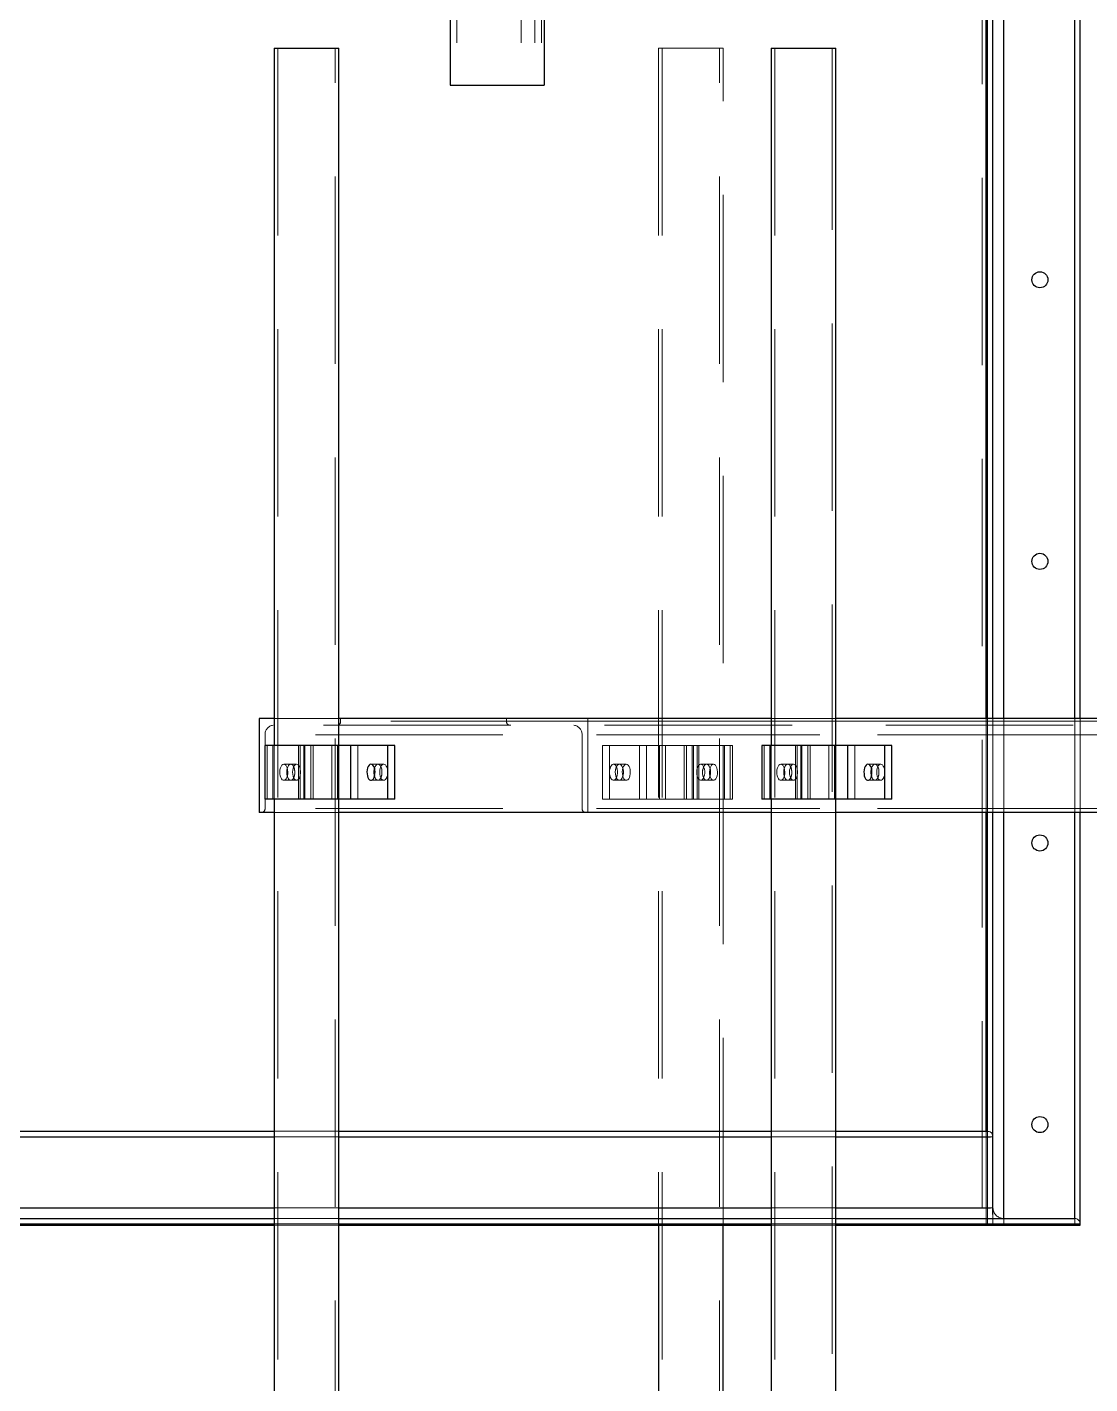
# Model space of a CAD drawing. Header units: millimetres. Extents: x 122 to 2816, y -707 to 556.
# Drawn here: x 672.92 to 680.12, y 318.01 to 327.21 of the extents above; entities that cross this region are included whole.
import ezdxf

# ---------------------------------------------------------------- set-up
doc = ezdxf.new("R2010")
doc.units = ezdxf.units.MM
doc.linetypes.add('HIDDEN', pattern=[1.905, 1.27, -0.635])

msp = doc.modelspace()

# ---------------------------------------------------------------- linework, layer by layer
at = {"color": 7, "linetype": 'HIDDEN', "lineweight": 18}
for p, q in [((675.833315, 334.088383), (675.833315, 326.815656)), ((676.269678, 334.088383), (676.269678, 326.815656)), ((676.360587, 334.088383), (676.360587, 326.815656)), ((676.406042, 334.088383), (676.406042, 326.815656)), ((679.39368, 329.997474), (679.39368, 319.088383)), ((679.430044, 329.997474), (679.430044, 319.088383)), ((679.539135, 329.997474), (679.539135, 319.088383)), ((680.020953, 329.997474), (680.020953, 319.088383)), ((674.619578, 327.067877), (674.619578, 302.067877)), ((675.008305, 302.067877), (675.008305, 327.067877)), ((677.199107, 327.067877), (677.638198, 327.067877)), ((677.199107, 327.067877), (677.199107, 319.088383)), ((677.224288, 327.067877), (677.224288, 302.067877)), ((677.613016, 302.067877), (677.613016, 327.067877)), ((677.638198, 319.088383), (677.638198, 327.067877)), ((677.987759, 327.067877), (677.987759, 302.976968)), ((678.376487, 302.976968), (678.376487, 327.067877)), ((685.72464, 322.476968), (674.588277, 322.476968)), ((675.033487, 322.522422), (674.594396, 322.522422)), ((675.044908, 322.504241), (675.044908, 322.522422)), ((686.181272, 322.504241), (675.044908, 322.504241)), ((676.169503, 322.504241), (676.169503, 322.522422)), ((687.305867, 322.504241), (676.169503, 322.504241)), ((676.72061, 322.522422), (676.72061, 321.886059)), ((678.401668, 322.522422), (677.962578, 322.522422)), ((679.420953, 321.886059), (679.420953, 322.522422)), ((679.430044, 321.886059), (679.430044, 322.522422)), ((679.466408, 321.886059), (679.466408, 322.522422)), ((679.539135, 321.886059), (679.539135, 322.522422)), ((680.020953, 321.886059), (680.020953, 322.522422)), ((680.057317, 321.886059), (680.057317, 322.522422)), ((685.66953, 322.413332), (674.533166, 322.413332)), ((674.533166, 321.913332), (674.533166, 322.413332)), ((676.681245, 321.913332), (676.681245, 322.413332)), ((687.817609, 322.413332), (676.681245, 322.413332)), ((674.546564, 321.976968), (674.546564, 322.340604)), ((674.586668, 322.340604), (674.586668, 321.976968)), ((674.593801, 321.976968), (674.593801, 322.340604)), ((674.594396, 322.340604), (674.594396, 321.976968)), ((674.759804, 321.976968), (674.759804, 322.340604)), ((674.770282, 321.976968), (674.770282, 322.340604)), ((674.796564, 321.976968), (674.796564, 322.340604)), ((674.803871, 321.976968), (674.803871, 322.340604)), ((674.843801, 321.976968), (674.843801, 322.340604)), ((674.858417, 321.976968), (674.858417, 322.340604)), ((674.98527, 321.976968), (674.98527, 322.340604)), ((675.033487, 321.976968), (675.033487, 322.340604)), ((675.161983, 321.976968), (675.161983, 322.340604)), ((676.82061, 321.976968), (676.82061, 322.340604)), ((676.867848, 322.340604), (676.82061, 322.340604)), ((676.867848, 321.976968), (676.867848, 322.340604)), ((677.117848, 322.340604), (676.867848, 322.340604)), ((677.07061, 321.976968), (677.07061, 322.340604)), ((677.117848, 321.976968), (677.117848, 322.340604)), ((677.206205, 322.340604), (677.117848, 322.340604)), ((677.206205, 321.976968), (677.206205, 322.340604)), ((677.70047, 322.340604), (677.206205, 322.340604)), ((677.247323, 321.976968), (677.247323, 322.340604)), ((677.374177, 322.340604), (677.374177, 321.976968)), ((677.388792, 321.976968), (677.388792, 322.340604)), ((677.428722, 322.340604), (677.428722, 321.976968)), ((677.43603, 321.976968), (677.43603, 322.340604)), ((677.462311, 321.976968), (677.462311, 322.340604)), ((677.472789, 321.976968), (677.472789, 322.340604)), ((677.638792, 321.976968), (677.638792, 322.340604)), ((677.645925, 321.976968), (677.645925, 322.340604)), ((677.68603, 321.976968), (677.68603, 322.340604)), ((677.70047, 321.976968), (677.70047, 322.340604)), ((677.914745, 321.976968), (677.914745, 322.340604)), ((677.95485, 322.340604), (677.95485, 321.976968)), ((677.961983, 321.976968), (677.961983, 322.340604)), ((677.962578, 322.340604), (677.962578, 321.976968)), ((678.127986, 321.976968), (678.127986, 322.340604)), ((678.138464, 321.976968), (678.138464, 322.340604)), ((678.164745, 321.976968), (678.164745, 322.340604)), ((678.172053, 321.976968), (678.172053, 322.340604)), ((678.211983, 321.976968), (678.211983, 322.340604)), ((678.226599, 321.976968), (678.226599, 322.340604)), ((678.353452, 321.976968), (678.353452, 322.340604)), ((678.401668, 321.976968), (678.401668, 322.340604)), ((678.530165, 321.976968), (678.530165, 322.340604)), ((674.707438, 322.213332), (674.6602, 322.213332)), ((674.746802, 322.213332), (674.707438, 322.213332)), ((675.298347, 322.213332), (675.251109, 322.213332)), ((675.337712, 322.213332), (675.298347, 322.213332)), ((676.934247, 322.213332), (676.894882, 322.213332)), ((676.981484, 322.213332), (676.934247, 322.213332)), ((677.525156, 322.213332), (677.485791, 322.213332)), ((677.572393, 322.213332), (677.525156, 322.213332)), ((678.075619, 322.213332), (678.028382, 322.213332)), ((678.114984, 322.213332), (678.075619, 322.213332)), ((678.666529, 322.213332), (678.619291, 322.213332)), ((678.705893, 322.213332), (678.666529, 322.213332)), ((674.6602, 322.104241), (674.707438, 322.104241)), ((674.707438, 322.104241), (674.746802, 322.104241)), ((675.251109, 322.104241), (675.298347, 322.104241)), ((675.298347, 322.104241), (675.337712, 322.104241)), ((676.894882, 322.104241), (676.934247, 322.104241)), ((676.934247, 322.104241), (676.981484, 322.104241)), ((677.485791, 322.104241), (677.525156, 322.104241)), ((677.525156, 322.104241), (677.572393, 322.104241)), ((678.028382, 322.104241), (678.075619, 322.104241)), ((678.075619, 322.104241), (678.114984, 322.104241)), ((678.619291, 322.104241), (678.666529, 322.104241)), ((678.666529, 322.104241), (678.705893, 322.104241)), ((685.66953, 321.913332), (674.533166, 321.913332)), ((687.817609, 321.913332), (676.681245, 321.913332)), ((676.867848, 321.976968), (676.82061, 321.976968)), ((677.117848, 321.976968), (676.867848, 321.976968)), ((677.206205, 321.976968), (677.117848, 321.976968)), ((677.70047, 321.976968), (677.206205, 321.976968)), ((675.033487, 321.886059), (674.594396, 321.886059)), ((678.401668, 321.886059), (677.962578, 321.886059)), ((674.594396, 319.724747), (675.033487, 319.724747)), ((677.962578, 319.724747), (678.401668, 319.724747)), ((679.420953, 319.724747), (679.430044, 319.724747)), ((679.420953, 319.088383), (679.420953, 319.723687)), ((679.430044, 319.088383), (679.430044, 319.720098)), ((679.466408, 319.688383), (656.648226, 319.688383)), ((674.594396, 319.688383), (675.033487, 319.688383)), ((677.962578, 319.688383), (678.401668, 319.688383)), ((679.448941, 319.688383), (679.466408, 319.688383)), ((679.466408, 319.206565), (656.648226, 319.206565)), ((674.594396, 319.206565), (675.033487, 319.206565)), ((677.962578, 319.206565), (678.401668, 319.206565)), ((679.448941, 319.206565), (679.466408, 319.206565)), ((679.466408, 319.088383), (679.466408, 319.161347)), ((680.057317, 319.097474), (656.057317, 319.097474)), ((674.594396, 319.133838), (675.033487, 319.133838)), ((674.594396, 319.097474), (675.033487, 319.097474)), ((674.594396, 319.088383), (675.033487, 319.088383)), ((677.962578, 319.133838), (678.401668, 319.133838)), ((677.962578, 319.097474), (678.401668, 319.097474)), ((677.962578, 319.088383), (678.401668, 319.088383)), ((679.539135, 319.088383), (679.539135, 319.133838)), ((680.020867, 319.133838), (680.020953, 319.133838)), ((680.020953, 319.088383), (680.020953, 319.133837)), ((680.057313, 319.097474), (680.057317, 319.097474))]:
    msp.add_line(p, q, dxfattribs=at)
at = {"color": 7, "linetype": 'Continuous', "lineweight": 25}
for p, q in [((675.78786, 333.497474), (675.78786, 326.815656)), ((676.424224, 333.497474), (676.424224, 326.815656)), ((679.420953, 322.522422), (679.420953, 329.997474)), ((679.466408, 322.522422), (679.466408, 329.997474)), ((680.057317, 322.522422), (680.057317, 329.997474)), ((674.594396, 327.067877), (674.594396, 322.340604)), ((674.594396, 327.067877), (674.753842, 327.067877)), ((674.753842, 327.067877), (675.033487, 327.067877)), ((675.033487, 322.340604), (675.033487, 327.067877)), ((677.962578, 327.067877), (677.962578, 322.340604)), ((677.962578, 327.067877), (678.259109, 327.067877)), ((678.259109, 327.067877), (678.401668, 327.067877)), ((678.401668, 322.340604), (678.401668, 327.067877)), ((675.78786, 326.815656), (676.424224, 326.815656)), ((674.594396, 322.522422), (674.493801, 322.522422)), ((674.493801, 322.522422), (674.493801, 321.886059)), ((677.962578, 322.522422), (675.033487, 322.522422)), ((681.330759, 322.522422), (678.401668, 322.522422)), ((674.532123, 322.340604), (674.532123, 321.976968)), ((675.026389, 322.340604), (674.532123, 322.340604)), ((675.026389, 321.976968), (675.026389, 322.340604)), ((675.114745, 322.340604), (675.026389, 322.340604)), ((675.114745, 321.976968), (675.114745, 322.340604)), ((675.364745, 322.340604), (675.114745, 322.340604)), ((675.364745, 321.976968), (675.364745, 322.340604)), ((675.411983, 322.340604), (675.364745, 322.340604)), ((675.411983, 321.976968), (675.411983, 322.340604)), ((677.900305, 322.340604), (677.900305, 321.976968)), ((678.394571, 322.340604), (677.900305, 322.340604)), ((678.394571, 321.976968), (678.394571, 322.340604)), ((678.482927, 322.340604), (678.394571, 322.340604)), ((678.482927, 321.976968), (678.482927, 322.340604)), ((678.732927, 322.340604), (678.482927, 322.340604)), ((678.732927, 321.976968), (678.732927, 322.340604)), ((678.780165, 322.340604), (678.732927, 322.340604)), ((678.780165, 321.976968), (678.780165, 322.340604)), ((675.026389, 321.976968), (674.532123, 321.976968)), ((674.594396, 321.976968), (674.594396, 310.730444)), ((675.114745, 321.976968), (675.026389, 321.976968)), ((675.033487, 310.730444), (675.033487, 321.976968)), ((675.364745, 321.976968), (675.114745, 321.976968)), ((675.411983, 321.976968), (675.364745, 321.976968)), ((678.394571, 321.976968), (677.900305, 321.976968)), ((677.962578, 321.976968), (677.962578, 309.687359)), ((678.482927, 321.976968), (678.394571, 321.976968)), ((678.401668, 309.687359), (678.401668, 321.976968)), ((678.732927, 321.976968), (678.482927, 321.976968)), ((678.780165, 321.976968), (678.732927, 321.976968)), ((674.594396, 321.886059), (674.493801, 321.886059)), ((677.962578, 321.886059), (675.033487, 321.886059)), ((681.330759, 321.886059), (678.401668, 321.886059)), ((679.420953, 319.723687), (679.420953, 321.886059)), ((679.466408, 319.161347), (679.466408, 321.886059)), ((680.057317, 319.088383), (680.057317, 321.886059)), ((656.69368, 319.724747), (674.594396, 319.724747)), ((675.033487, 319.724747), (677.962578, 319.724747)), ((678.401668, 319.724747), (679.420953, 319.724747)), ((656.057321, 319.088383), (674.594396, 319.088383)), ((656.093767, 319.133838), (674.594396, 319.133838)), ((675.033487, 319.133838), (677.962578, 319.133838)), ((675.033487, 319.088383), (677.962578, 319.088383)), ((677.199107, 319.088383), (677.199107, 311.987395)), ((677.638198, 311.851446), (677.638198, 319.088383)), ((678.401668, 319.133838), (680.020867, 319.133838)), ((678.401668, 319.088383), (680.057313, 319.088383))]:
    msp.add_line(p, q, dxfattribs=at)
at = {"color": 8, "linetype": 'Continuous', "lineweight": 25}
for p, q in [((679.430044, 322.522422), (679.430044, 329.997474)), ((679.539135, 322.522422), (679.539135, 329.997474)), ((680.020953, 322.522422), (680.020953, 329.997474)), ((679.430044, 319.720098), (679.430044, 321.886059)), ((679.539135, 319.133838), (679.539135, 321.886059)), ((680.020953, 319.133837), (680.020953, 321.886059)), ((656.665692, 319.688383), (674.594396, 319.688383)), ((675.033487, 319.688383), (677.962578, 319.688383)), ((678.401668, 319.688383), (679.448941, 319.688383)), ((656.665692, 319.206565), (674.594396, 319.206565)), ((675.033487, 319.206565), (677.962578, 319.206565)), ((678.401668, 319.206565), (679.448941, 319.206565)), ((656.057321, 319.097474), (674.594396, 319.097474)), ((675.033487, 319.097474), (677.962578, 319.097474)), ((678.401668, 319.097474), (680.057313, 319.097474))]:
    msp.add_line(p, q, dxfattribs=at)
at = {"color": 7, "linetype": 'HIDDEN', "lineweight": 18, "flags": 128}
for points in [[(674.6602, 322.213332), (674.653417, 322.211618), (674.647061, 322.206585), (674.64153, 322.198548), (674.637173, 322.188013), (674.634262, 322.175642), (674.632981, 322.162211), (674.63341, 322.148565), (674.635523, 322.135562), (674.639186, 322.124017), (674.644169, 322.114658), (674.65016, 322.108071), (674.656782, 322.104671), (674.663618, 322.104671), (674.67024, 322.108071), (674.67623, 322.114658), (674.681214, 322.124017), (674.684877, 322.135562), (674.68699, 322.148565), (674.687419, 322.162211), (674.686138, 322.175642), (674.683227, 322.188013), (674.678869, 322.198548), (674.673339, 322.206585), (674.666982, 322.211618), (674.6602, 322.213332)], [(674.680165, 322.158786), (674.681022, 322.145221), (674.683538, 322.132509), (674.687557, 322.121447), (674.692824, 322.112732), (674.69901, 322.10691), (674.705725, 322.104348), (674.712548, 322.105207), (674.71905, 322.109432), (674.724822, 322.116758), (674.729502, 322.126725), (674.732795, 322.138707), (674.734495, 322.15195), (674.734495, 322.165622), (674.732795, 322.178866), (674.729502, 322.190847), (674.724822, 322.200814), (674.71905, 322.20814), (674.712548, 322.212365), (674.705725, 322.213224), (674.69901, 322.210662), (674.692824, 322.20484), (674.687557, 322.196125), (674.683538, 322.185064), (674.681022, 322.172351), (674.680165, 322.158786)], [(674.707438, 322.213332), (674.700655, 322.211618), (674.694299, 322.206585), (674.688768, 322.198548), (674.684411, 322.188013), (674.6815, 322.175642), (674.680219, 322.162211), (674.680648, 322.148565), (674.682761, 322.135562), (674.686424, 322.124017), (674.691407, 322.114658), (674.697398, 322.108071), (674.704019, 322.104671), (674.710856, 322.104671), (674.717477, 322.108071), (674.723468, 322.114658), (674.728452, 322.124017), (674.732115, 322.135562), (674.734227, 322.148565), (674.734657, 322.162211), (674.733376, 322.175642), (674.730465, 322.188013), (674.726107, 322.198548), (674.720576, 322.206585), (674.71422, 322.211618), (674.707438, 322.213332)], [(674.71953, 322.158786), (674.720387, 322.145221), (674.722903, 322.132509), (674.726921, 322.121447), (674.732189, 322.112732), (674.738375, 322.10691), (674.74509, 322.104348), (674.751913, 322.105207), (674.758415, 322.109432), (674.764187, 322.116758), (674.768867, 322.126725), (674.77216, 322.138707), (674.77386, 322.15195), (674.77386, 322.165622), (674.77216, 322.178866), (674.768867, 322.190847), (674.764187, 322.200814), (674.758415, 322.20814), (674.751913, 322.212365), (674.74509, 322.213224), (674.738375, 322.210662), (674.732189, 322.20484), (674.726921, 322.196125), (674.722903, 322.185064), (674.720387, 322.172351), (674.71953, 322.158786)], [(675.298347, 322.213332), (675.291564, 322.211618), (675.285208, 322.206585), (675.279677, 322.198548), (675.27532, 322.188013), (675.274728, 322.186059)], [(675.274728, 322.131513), (675.277333, 322.124017), (675.282316, 322.114658), (675.288307, 322.108071), (675.294929, 322.104671), (675.301765, 322.104671), (675.308387, 322.108071), (675.314377, 322.114658), (675.319361, 322.124017), (675.323024, 322.135562), (675.325136, 322.148565), (675.325566, 322.162211), (675.324285, 322.175642), (675.321374, 322.188013), (675.317016, 322.198548), (675.311485, 322.206585), (675.305129, 322.211618), (675.298347, 322.213332), (675.298347, 322.213332)], [(675.274728, 322.131513), (675.278466, 322.121447), (675.283733, 322.112732), (675.289919, 322.10691), (675.296634, 322.104348), (675.303457, 322.105207), (675.309959, 322.109432), (675.315731, 322.116758), (675.320411, 322.126725), (675.323704, 322.138707), (675.325404, 322.15195), (675.325404, 322.165622), (675.323704, 322.178866), (675.320411, 322.190847), (675.315731, 322.200814), (675.309959, 322.20814), (675.303457, 322.212365), (675.296634, 322.213224), (675.289919, 322.210662), (675.283733, 322.20484), (675.278466, 322.196125), (675.274728, 322.186059)], [(675.310439, 322.158786), (675.311296, 322.145221), (675.313812, 322.132509), (675.317831, 322.121447), (675.323098, 322.112732), (675.329284, 322.10691), (675.335999, 322.104348), (675.342822, 322.105207), (675.349324, 322.109432), (675.355096, 322.116758), (675.359776, 322.126725), (675.363069, 322.138707), (675.364769, 322.15195), (675.364769, 322.165622), (675.363069, 322.178866), (675.359776, 322.190847), (675.355096, 322.200814), (675.349324, 322.20814), (675.342822, 322.212365), (675.335999, 322.213224), (675.329284, 322.210662), (675.323098, 322.20484), (675.317831, 322.196125), (675.313812, 322.185064), (675.311296, 322.172351), (675.310439, 322.158786)], [(676.867609, 322.158786), (676.868466, 322.145221), (676.870982, 322.132509), (676.875001, 322.121447), (676.880268, 322.112732), (676.886454, 322.10691), (676.893169, 322.104348), (676.899992, 322.105207), (676.906494, 322.109432), (676.912266, 322.116758), (676.916946, 322.126725), (676.920239, 322.138707), (676.921939, 322.15195), (676.921939, 322.165622), (676.920239, 322.178866), (676.916946, 322.190847), (676.912266, 322.200814), (676.906494, 322.20814), (676.899992, 322.212365), (676.893169, 322.213224), (676.886454, 322.210662), (676.880268, 322.20484), (676.875001, 322.196125), (676.870982, 322.185064), (676.868466, 322.172351), (676.867609, 322.158786)], [(676.906974, 322.158786), (676.907831, 322.145221), (676.910347, 322.132509), (676.914366, 322.121447), (676.919633, 322.112732), (676.925819, 322.10691), (676.932534, 322.104348), (676.939357, 322.105207), (676.945859, 322.109432), (676.951631, 322.116758), (676.956311, 322.126725), (676.959604, 322.138707), (676.961304, 322.15195), (676.961304, 322.165622), (676.959604, 322.178866), (676.956311, 322.190847), (676.951631, 322.200814), (676.945859, 322.20814), (676.939357, 322.212365), (676.932534, 322.213224), (676.925819, 322.210662), (676.919633, 322.20484), (676.914366, 322.196125), (676.910347, 322.185064), (676.907831, 322.172351), (676.906974, 322.158786)], [(676.934247, 322.213332), (676.927464, 322.211618), (676.921108, 322.206585), (676.915577, 322.198548), (676.911219, 322.188013), (676.908309, 322.175642), (676.907028, 322.162211), (676.907457, 322.148565), (676.909569, 322.135562), (676.913233, 322.124017), (676.918216, 322.114658), (676.924207, 322.108071), (676.930828, 322.104671), (676.937665, 322.104671), (676.944286, 322.108071), (676.950277, 322.114658), (676.955261, 322.124017), (676.958924, 322.135562), (676.961036, 322.148565), (676.961465, 322.162211), (676.960184, 322.175642), (676.957274, 322.188013), (676.952916, 322.198548), (676.947385, 322.206585), (676.941029, 322.211618), (676.934247, 322.213332)], [(676.981484, 322.213332), (676.974702, 322.211618), (676.968346, 322.206585), (676.962815, 322.198548), (676.958457, 322.188013), (676.955546, 322.175642), (676.954265, 322.162211), (676.954695, 322.148565), (676.956807, 322.135562), (676.96047, 322.124017), (676.965454, 322.114658), (676.971444, 322.108071), (676.978066, 322.104671), (676.984902, 322.104671), (676.991524, 322.108071), (676.997515, 322.114658), (677.002498, 322.124017), (677.006161, 322.135562), (677.008274, 322.148565), (677.008703, 322.162211), (677.007422, 322.175642), (677.004511, 322.188013), (677.000154, 322.198548), (676.994623, 322.206585), (676.988267, 322.211618), (676.981484, 322.213332)], [(677.458518, 322.158786), (677.459375, 322.145221), (677.461892, 322.132509), (677.46591, 322.121447), (677.471177, 322.112732), (677.477363, 322.10691), (677.484078, 322.104348), (677.490901, 322.105207), (677.497403, 322.109432), (677.503175, 322.116758), (677.507855, 322.126725), (677.511148, 322.138707), (677.512848, 322.15195), (677.512848, 322.165622), (677.511148, 322.178866), (677.507855, 322.190847), (677.503175, 322.200814), (677.497403, 322.20814), (677.490901, 322.212365), (677.484078, 322.213224), (677.477363, 322.210662), (677.471177, 322.20484), (677.46591, 322.196125), (677.461892, 322.185064), (677.459375, 322.172351), (677.458518, 322.158786)], [(677.497883, 322.158786), (677.49874, 322.145221), (677.501256, 322.132509), (677.505275, 322.121447), (677.510542, 322.112732), (677.516728, 322.10691), (677.523443, 322.104348), (677.530266, 322.105207), (677.536768, 322.109432), (677.54254, 322.116758), (677.54722, 322.126725), (677.550513, 322.138707), (677.552213, 322.15195), (677.552213, 322.165622), (677.550513, 322.178866), (677.54722, 322.190847), (677.54254, 322.200814), (677.536768, 322.20814), (677.530266, 322.212365), (677.523443, 322.213224), (677.516728, 322.210662), (677.510542, 322.20484), (677.505275, 322.196125), (677.501256, 322.185064), (677.49874, 322.172351), (677.497883, 322.158786)], [(677.525156, 322.213332), (677.518373, 322.211618), (677.512017, 322.206585), (677.506486, 322.198548), (677.502128, 322.188013), (677.499218, 322.175642), (677.497937, 322.162211), (677.498366, 322.148565), (677.500478, 322.135562), (677.504142, 322.124017), (677.509125, 322.114658), (677.515116, 322.108071), (677.521737, 322.104671), (677.528574, 322.104671), (677.535195, 322.108071), (677.541186, 322.114658), (677.54617, 322.124017), (677.549833, 322.135562), (677.551945, 322.148565), (677.552375, 322.162211), (677.551094, 322.175642), (677.548183, 322.188013), (677.543825, 322.198548), (677.538294, 322.206585), (677.531938, 322.211618), (677.525156, 322.213332)], [(677.572393, 322.213332), (677.565611, 322.211618), (677.559255, 322.206585), (677.553724, 322.198548), (677.549366, 322.188013), (677.546455, 322.175642), (677.545174, 322.162211), (677.545604, 322.148565), (677.547716, 322.135562), (677.551379, 322.124017), (677.556363, 322.114658), (677.562354, 322.108071), (677.568975, 322.104671), (677.575812, 322.104671), (677.582433, 322.108071), (677.588424, 322.114658), (677.593407, 322.124017), (677.59707, 322.135562), (677.599183, 322.148565), (677.599612, 322.162211), (677.598331, 322.175642), (677.59542, 322.188013), (677.591063, 322.198548), (677.585532, 322.206585), (677.579176, 322.211618), (677.572393, 322.213332)], [(678.028382, 322.213332), (678.021599, 322.211618), (678.015243, 322.206585), (678.009712, 322.198548), (678.005355, 322.188013), (678.002444, 322.175642), (678.001163, 322.162211), (678.001592, 322.148565), (678.003705, 322.135562), (678.007368, 322.124017), (678.012351, 322.114658), (678.018342, 322.108071), (678.024964, 322.104671), (678.0318, 322.104671), (678.038421, 322.108071), (678.044412, 322.114658), (678.049396, 322.124017), (678.053059, 322.135562), (678.055171, 322.148565), (678.055601, 322.162211), (678.05432, 322.175642), (678.051409, 322.188013), (678.047051, 322.198548), (678.04152, 322.206585), (678.035164, 322.211618), (678.028382, 322.213332)], [(678.048347, 322.158786), (678.049204, 322.145221), (678.05172, 322.132509), (678.055739, 322.121447), (678.061006, 322.112732), (678.067192, 322.10691), (678.073907, 322.104348), (678.08073, 322.105207), (678.087232, 322.109432), (678.093004, 322.116758), (678.097684, 322.126725), (678.100977, 322.138707), (678.102677, 322.15195), (678.102677, 322.165622), (678.100977, 322.178866), (678.097684, 322.190847), (678.093004, 322.200814), (678.087232, 322.20814), (678.08073, 322.212365), (678.073907, 322.213224), (678.067192, 322.210662), (678.061006, 322.20484), (678.055739, 322.196125), (678.05172, 322.185064), (678.049204, 322.172351), (678.048347, 322.158786)], [(678.075619, 322.213332), (678.068837, 322.211618), (678.062481, 322.206585), (678.05695, 322.198548), (678.052592, 322.188013), (678.049682, 322.175642), (678.048401, 322.162211), (678.04883, 322.148565), (678.050942, 322.135562), (678.054605, 322.124017), (678.059589, 322.114658), (678.06558, 322.108071), (678.072201, 322.104671), (678.079038, 322.104671), (678.085659, 322.108071), (678.09165, 322.114658), (678.096633, 322.124017), (678.100297, 322.135562), (678.102409, 322.148565), (678.102838, 322.162211), (678.101557, 322.175642), (678.098647, 322.188013), (678.094289, 322.198548), (678.088758, 322.206585), (678.082402, 322.211618), (678.075619, 322.213332)], [(678.087712, 322.158786), (678.088568, 322.145221), (678.091085, 322.132509), (678.095103, 322.121447), (678.100371, 322.112732), (678.106557, 322.10691), (678.113272, 322.104348), (678.120095, 322.105207), (678.126596, 322.109432), (678.132369, 322.116758), (678.137048, 322.126725), (678.140342, 322.138707), (678.142042, 322.15195), (678.142042, 322.165622), (678.140342, 322.178866), (678.137048, 322.190847), (678.132369, 322.200814), (678.126596, 322.20814), (678.120095, 322.212365), (678.113272, 322.213224), (678.106557, 322.210662), (678.100371, 322.20484), (678.095103, 322.196125), (678.091085, 322.185064), (678.088568, 322.172351), (678.087712, 322.158786)], [(678.666529, 322.213332), (678.659746, 322.211618), (678.65339, 322.206585), (678.647859, 322.198548), (678.643501, 322.188013), (678.64291, 322.186059)], [(678.64291, 322.131513), (678.645515, 322.124017), (678.650498, 322.114658), (678.656489, 322.108071), (678.66311, 322.104671), (678.669947, 322.104671), (678.676568, 322.108071), (678.682559, 322.114658), (678.687543, 322.124017), (678.691206, 322.135562), (678.693318, 322.148565), (678.693747, 322.162211), (678.692466, 322.175642), (678.689556, 322.188013), (678.685198, 322.198548), (678.679667, 322.206585), (678.673311, 322.211618), (678.666529, 322.213332), (678.666529, 322.213332)], [(678.64291, 322.131513), (678.646648, 322.121447), (678.651915, 322.112732), (678.658101, 322.10691), (678.664816, 322.104348), (678.671639, 322.105207), (678.678141, 322.109432), (678.683913, 322.116758), (678.688593, 322.126725), (678.691886, 322.138707), (678.693586, 322.15195), (678.693586, 322.165622), (678.691886, 322.178866), (678.688593, 322.190847), (678.683913, 322.200814), (678.678141, 322.20814), (678.671639, 322.212365), (678.664816, 322.213224), (678.658101, 322.210662), (678.651915, 322.20484), (678.646648, 322.196125), (678.64291, 322.186059)], [(678.678621, 322.158786), (678.679477, 322.145221), (678.681994, 322.132509), (678.686012, 322.121447), (678.69128, 322.112732), (678.697466, 322.10691), (678.704181, 322.104348), (678.711004, 322.105207), (678.717506, 322.109432), (678.723278, 322.116758), (678.727957, 322.126725), (678.731251, 322.138707), (678.732951, 322.15195), (678.732951, 322.165622), (678.731251, 322.178866), (678.727957, 322.190847), (678.723278, 322.200814), (678.717506, 322.20814), (678.711004, 322.212365), (678.704181, 322.213224), (678.697466, 322.210662), (678.69128, 322.20484), (678.686012, 322.196125), (678.681994, 322.185064), (678.679477, 322.172351), (678.678621, 322.158786)]]:
    msp.add_lwpolyline(points, dxfattribs=at)
at = {"color": 7, "linetype": 'Continuous', "lineweight": 25, "flags": 128}
for points in [[(675.251109, 322.213332), (675.244327, 322.211618), (675.23797, 322.206585), (675.23244, 322.198548), (675.228082, 322.188013), (675.225171, 322.175642), (675.22389, 322.162211), (675.224319, 322.148565), (675.226432, 322.135562), (675.230095, 322.124017), (675.235078, 322.114658), (675.241069, 322.108071), (675.247691, 322.104671), (675.254527, 322.104671), (675.261149, 322.108071), (675.26714, 322.114658), (675.272123, 322.124017), (675.275786, 322.135562), (675.277899, 322.148565), (675.278328, 322.162211), (675.277047, 322.175642), (675.274136, 322.188013), (675.269778, 322.198548), (675.264248, 322.206585), (675.257891, 322.211618), (675.251109, 322.213332)], [(678.619291, 322.213332), (678.612508, 322.211618), (678.606152, 322.206585), (678.600621, 322.198548), (678.596264, 322.188013), (678.593353, 322.175642), (678.592072, 322.162211), (678.592501, 322.148565), (678.594614, 322.135562), (678.598277, 322.124017), (678.60326, 322.114658), (678.609251, 322.108071), (678.615873, 322.104671), (678.622709, 322.104671), (678.629331, 322.108071), (678.635321, 322.114658), (678.640305, 322.124017), (678.643968, 322.135562), (678.64608, 322.148565), (678.64651, 322.162211), (678.645229, 322.175642), (678.642318, 322.188013), (678.63796, 322.198548), (678.63243, 322.206585), (678.626073, 322.211618), (678.619291, 322.213332)]]:
    msp.add_lwpolyline(points, dxfattribs=at)
at = {"color": 7, "linetype": 'Continuous', "lineweight": 25}
for centre in [(679.784589, 325.497474), (679.784589, 323.588383), (679.784589, 321.679292), (679.784589, 319.770201)]:
    msp.add_circle(centre, 0.054545, dxfattribs=at)
at = {"color": 7, "linetype": 'HIDDEN', "lineweight": 18}
for centre, radius, start, end in [((674.592869, 322.417309), 0.059836, 94.4019497, 183.811261), ((675.019321, 322.502536), 0.025644, 274.4019497, 3.811261), ((676.19509, 322.502536), 0.025644, 176.188739, 265.5980503), ((676.621542, 322.417309), 0.059836, 356.188739, 85.5980503), ((674.507579, 321.911627), 0.025644, 274.4019497, 3.811261), ((676.706832, 321.911627), 0.025644, 176.188739, 265.5980503), ((679.430044, 319.688383), 0.036364, 0, 90), ((679.539135, 319.206565), 0.072727, 180, 270), ((680.020953, 319.097474), 0.036364, 0, 90)]:
    msp.add_arc(centre, radius, start, end, dxfattribs=at)
at = {"color": 7, "linetype": 'Continuous', "lineweight": 25}
for centre, radius, start, end in [((675.372477, 322.158786), 0.101483, 164.4105647, 195.5894353), ((675.367989, 322.159683), 0.096919, 164.2082216, 180.5302973), ((678.740659, 322.158786), 0.101483, 164.4105647, 195.5894353), ((678.736171, 322.159683), 0.096919, 164.2082223, 180.5302973), ((675.367989, 322.157889), 0.096919, 179.4697027, 195.7917785), ((678.736171, 322.157889), 0.096919, 179.4697027, 195.7917777)]:
    msp.add_arc(centre, radius, start, end, dxfattribs=at)

doc.saveas('drawing.dxf')
